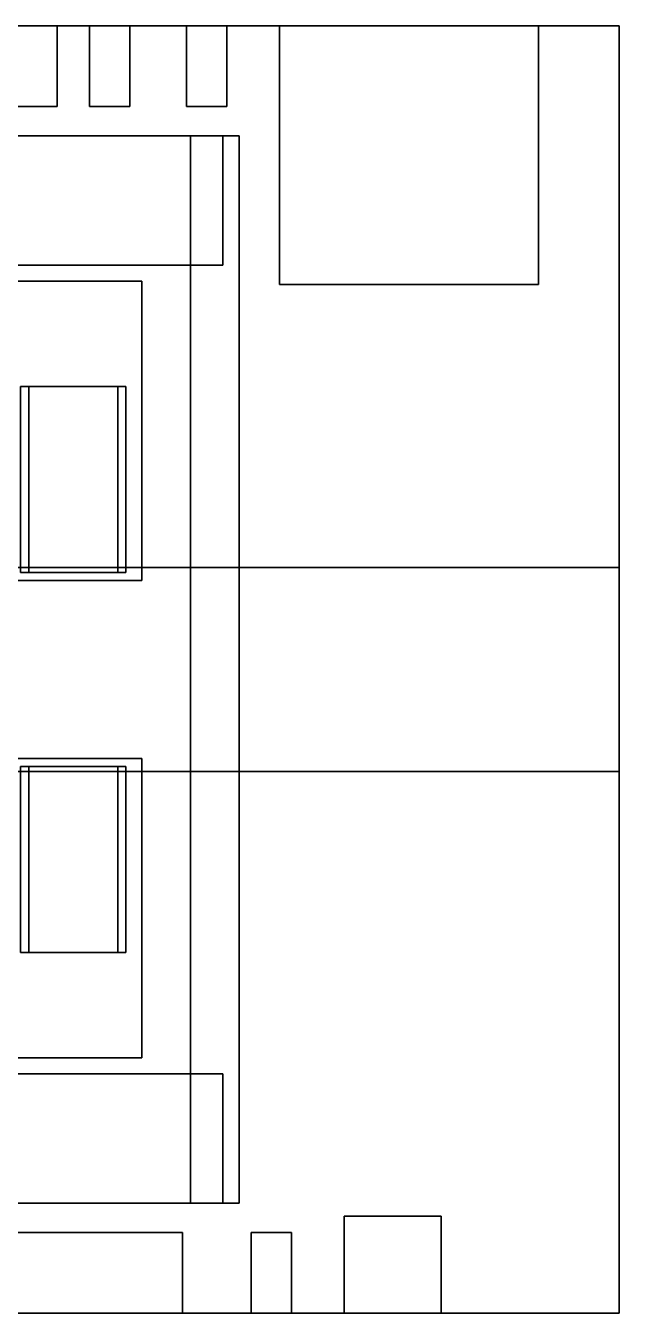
# Model space of a CAD drawing. Header units: millimetres. Extents: x 8500 to 19000, y -3980 to 3980.
# Drawn here: x 15332 to 19000, y -3980 to 3980 of the extents above; entities that cross this region are included whole.
import ezdxf

# ---------------------------------------------------------------- set-up
doc = ezdxf.new("R2010")
doc.units = ezdxf.units.MM
doc.layers.add('EQUIPMENT', color=7, linetype='Continuous')

msp = doc.modelspace()

# ---------------------------------------------------------------- linework, layer by layer
at = {"layer": 'EQUIPMENT'}
for points in [[(8500, -3980, 880), (19000, -3980, 880), (19000, 3980, 880), (8500, 3980, 880)], [(8500, -3980, 900), (8500, 3980, 900), (19000, 3980, 900), (19000, -3980, 900)], [(8500, 3980, 880), (19000, 3980, 880), (19000, 3980, 900), (8500, 3980, 900)], [(15275, 3480, 900), (15525, 3480, 900), (15525, 3980, 900), (15275, 3980, 900)], [(15275, 3480, 1450), (15275, 3980, 1450), (15525, 3980, 1450), (15525, 3480, 1450)], [(15275, 3980, 900), (15525, 3980, 900), (15525, 3980, 1450), (15275, 3980, 1450)], [(15525, 3480, 900), (15525, 3480, 1450), (15525, 3980, 1450), (15525, 3980, 900)], [(15725, 3480, 900), (15975, 3480, 900), (15975, 3980, 900), (15725, 3980, 900)], [(15725, 3480, 1450), (15725, 3980, 1450), (15975, 3980, 1450), (15975, 3480, 1450)], [(15725, 3980, 900), (15975, 3980, 900), (15975, 3980, 1450), (15725, 3980, 1450)], [(15725, 3480, 900), (15725, 3980, 900), (15725, 3980, 1450), (15725, 3480, 1450)], [(15975, 3480, 900), (15975, 3480, 1450), (15975, 3980, 1450), (15975, 3980, 900)], [(16325, 3480, 900), (16575, 3480, 900), (16575, 3980, 900), (16325, 3980, 900)], [(16325, 3480, 1450), (16325, 3980, 1450), (16575, 3980, 1450), (16575, 3480, 1450)], [(16325, 3980, 900), (16575, 3980, 900), (16575, 3980, 1450), (16325, 3980, 1450)], [(16325, 3480, 900), (16325, 3980, 900), (16325, 3980, 1450), (16325, 3480, 1450)], [(16575, 3480, 900), (16575, 3480, 1450), (16575, 3980, 1450), (16575, 3980, 900)], [(16900, 2380, 900), (18500, 2380, 900), (18500, 3980, 900), (16900, 3980, 900)], [(16900, 2380, 2600), (16900, 3980, 2600), (18500, 3980, 2600), (18500, 2380, 2600)], [(16900, 3980, 900), (18500, 3980, 900), (18500, 3980, 2600), (16900, 3980, 2600)], [(16900, 2380, 900), (16900, 3980, 900), (16900, 3980, 2600), (16900, 2380, 2600)], [(18500, 2380, 900), (18500, 2380, 2600), (18500, 3980, 2600), (18500, 3980, 900)], [(19000, -3980, 880), (19000, -3980, 900), (19000, 3980, 900), (19000, 3980, 880)], [(15275, 3480, 900), (15275, 3480, 1450), (15525, 3480, 1450), (15525, 3480, 900)], [(15725, 3480, 900), (15725, 3480, 1450), (15975, 3480, 1450), (15975, 3480, 900)], [(16325, 3480, 900), (16325, 3480, 1450), (16575, 3480, 1450), (16575, 3480, 900)], [(14000, 2500, 900), (16550, 2500, 900), (16550, 3300, 900), (14000, 3300, 900)], [(14000, 2500, 2650), (14000, 3300, 2650), (16550, 3300, 2650), (16550, 2500, 2650)], [(14000, 3300, 900), (16550, 3300, 900), (16550, 3300, 2650), (14000, 3300, 2650)], [(16350, -3300, 900), (16650, -3300, 900), (16650, 3300, 900), (16350, 3300, 900)], [(16350, -3300, 2650), (16350, 3300, 2650), (16650, 3300, 2650), (16650, -3300, 2650)], [(16350, 3300, 900), (16650, 3300, 900), (16650, 3300, 2650), (16350, 3300, 2650)], [(16350, -3300, 900), (16350, 3300, 900), (16350, 3300, 2650), (16350, -3300, 2650)], [(16550, 2500, 900), (16550, 2500, 2650), (16550, 3300, 2650), (16550, 3300, 900)], [(16650, -3300, 900), (16650, -3300, 2650), (16650, 3300, 2650), (16650, 3300, 900)], [(14000, 2500, 900), (14000, 2500, 2650), (16550, 2500, 2650), (16550, 2500, 900)], [(15200, 550, 900), (16050, 550, 900), (16050, 2400, 900), (15200, 2400, 900)], [(15200, 550, 1100), (15200, 2400, 1100), (16050, 2400, 1100), (16050, 550, 1100)], [(15200, 2400, 900), (16050, 2400, 900), (16050, 2400, 1100), (15200, 2400, 1100)], [(16050, 550, 900), (16050, 550, 1100), (16050, 2400, 1100), (16050, 2400, 900)], [(16900, 2380, 900), (16900, 2380, 2600), (18500, 2380, 2600), (18500, 2380, 900)], [(15300, 600, 1420), (15950, 600, 1420), (15950, 1750, 1420), (15300, 1750, 1420)], [(15300, 600, 1850), (15300, 1750, 1850), (15950, 1750, 1850), (15950, 600, 1850)], [(15300, 1750, 1420), (15950, 1750, 1420), (15950, 1750, 1850), (15300, 1750, 1850)], [(15350, 600, 1100), (15900, 600, 1100), (15900, 1750, 1100), (15350, 1750, 1100)], [(15350, 600, 1420), (15350, 1750, 1420), (15900, 1750, 1420), (15900, 600, 1420)], [(15350, 1750, 1100), (15900, 1750, 1100), (15900, 1750, 1420), (15350, 1750, 1420)], [(15350, 600, 1100), (15350, 1750, 1100), (15350, 1750, 1420), (15350, 600, 1420)], [(15900, 600, 1100), (15900, 600, 1420), (15900, 1750, 1420), (15900, 1750, 1100)], [(15950, 600, 1420), (15950, 600, 1850), (15950, 1750, 1850), (15950, 1750, 1420)], [(8500, -630, 900), (19000, -630, 900), (19000, 630, 900), (8500, 630, 900)], [(8500, -630, 2650), (8500, 630, 2650), (19000, 630, 2650), (19000, -630, 2650)], [(8500, 630, 900), (19000, 630, 900), (19000, 630, 2650), (8500, 630, 2650)], [(15300, 600, 1420), (15300, 600, 1850), (15950, 600, 1850), (15950, 600, 1420)], [(15350, 600, 1100), (15350, 600, 1420), (15900, 600, 1420), (15900, 600, 1100)], [(19000, -630, 900), (19000, -630, 2650), (19000, 630, 2650), (19000, 630, 900)], [(15200, 550, 900), (15200, 550, 1100), (16050, 550, 1100), (16050, 550, 900)], [(15200, -2400, 900), (16050, -2400, 900), (16050, -550, 900), (15200, -550, 900)], [(15200, -2400, 1100), (15200, -550, 1100), (16050, -550, 1100), (16050, -2400, 1100)], [(15200, -550, 900), (16050, -550, 900), (16050, -550, 1100), (15200, -550, 1100)], [(16050, -2400, 900), (16050, -2400, 1100), (16050, -550, 1100), (16050, -550, 900)], [(8500, -630, 900), (8500, -630, 2650), (19000, -630, 2650), (19000, -630, 900)], [(15300, -1750, 1420), (15950, -1750, 1420), (15950, -600, 1420), (15300, -600, 1420)], [(15300, -1750, 1850), (15300, -600, 1850), (15950, -600, 1850), (15950, -1750, 1850)], [(15300, -600, 1420), (15950, -600, 1420), (15950, -600, 1850), (15300, -600, 1850)], [(15350, -1750, 1100), (15900, -1750, 1100), (15900, -600, 1100), (15350, -600, 1100)], [(15350, -1750, 1420), (15350, -600, 1420), (15900, -600, 1420), (15900, -1750, 1420)], [(15350, -600, 1100), (15900, -600, 1100), (15900, -600, 1420), (15350, -600, 1420)], [(15350, -1750, 1100), (15350, -600, 1100), (15350, -600, 1420), (15350, -1750, 1420)], [(15900, -1750, 1100), (15900, -1750, 1420), (15900, -600, 1420), (15900, -600, 1100)], [(15950, -1750, 1420), (15950, -1750, 1850), (15950, -600, 1850), (15950, -600, 1420)], [(15300, -1750, 1420), (15300, -1750, 1850), (15950, -1750, 1850), (15950, -1750, 1420)], [(15350, -1750, 1100), (15350, -1750, 1420), (15900, -1750, 1420), (15900, -1750, 1100)], [(15200, -2400, 900), (15200, -2400, 1100), (16050, -2400, 1100), (16050, -2400, 900)], [(14000, -3300, 900), (16550, -3300, 900), (16550, -2500, 900), (14000, -2500, 900)], [(14000, -3300, 2650), (14000, -2500, 2650), (16550, -2500, 2650), (16550, -3300, 2650)], [(14000, -2500, 900), (16550, -2500, 900), (16550, -2500, 2650), (14000, -2500, 2650)], [(16550, -3300, 900), (16550, -3300, 2650), (16550, -2500, 2650), (16550, -2500, 900)], [(14000, -3300, 900), (14000, -3300, 2650), (16550, -3300, 2650), (16550, -3300, 900)], [(16350, -3300, 900), (16350, -3300, 2650), (16650, -3300, 2650), (16650, -3300, 900)], [(17300, -3980, 900), (17900, -3980, 900), (17900, -3380, 900), (17300, -3380, 900)], [(17300, -3980, 2100), (17300, -3380, 2100), (17900, -3380, 2100), (17900, -3980, 2100)], [(17300, -3380, 900), (17900, -3380, 900), (17900, -3380, 2100), (17300, -3380, 2100)], [(17300, -3980, 900), (17300, -3380, 900), (17300, -3380, 2100), (17300, -3980, 2100)], [(17900, -3980, 900), (17900, -3980, 2100), (17900, -3380, 2100), (17900, -3380, 900)], [(14500, -3980, 900), (16300, -3980, 900), (16300, -3480, 900), (14500, -3480, 900)], [(14500, -3980, 1800), (14500, -3480, 1800), (16300, -3480, 1800), (16300, -3980, 1800)], [(14500, -3480, 900), (16300, -3480, 900), (16300, -3480, 1800), (14500, -3480, 1800)], [(16300, -3980, 900), (16300, -3980, 1800), (16300, -3480, 1800), (16300, -3480, 900)], [(16725, -3980, 900), (16975, -3980, 900), (16975, -3480, 900), (16725, -3480, 900)], [(16725, -3980, 1450), (16725, -3480, 1450), (16975, -3480, 1450), (16975, -3980, 1450)], [(16725, -3480, 900), (16975, -3480, 900), (16975, -3480, 1450), (16725, -3480, 1450)], [(16725, -3980, 900), (16725, -3480, 900), (16725, -3480, 1450), (16725, -3980, 1450)], [(16975, -3980, 900), (16975, -3980, 1450), (16975, -3480, 1450), (16975, -3480, 900)], [(8500, -3980, 880), (8500, -3980, 900), (19000, -3980, 900), (19000, -3980, 880)], [(14500, -3980, 900), (14500, -3980, 1800), (16300, -3980, 1800), (16300, -3980, 900)], [(16725, -3980, 900), (16725, -3980, 1450), (16975, -3980, 1450), (16975, -3980, 900)], [(17300, -3980, 900), (17300, -3980, 2100), (17900, -3980, 2100), (17900, -3980, 900)]]:
    msp.add_3dface(points, dxfattribs=at)

doc.saveas('drawing.dxf')
